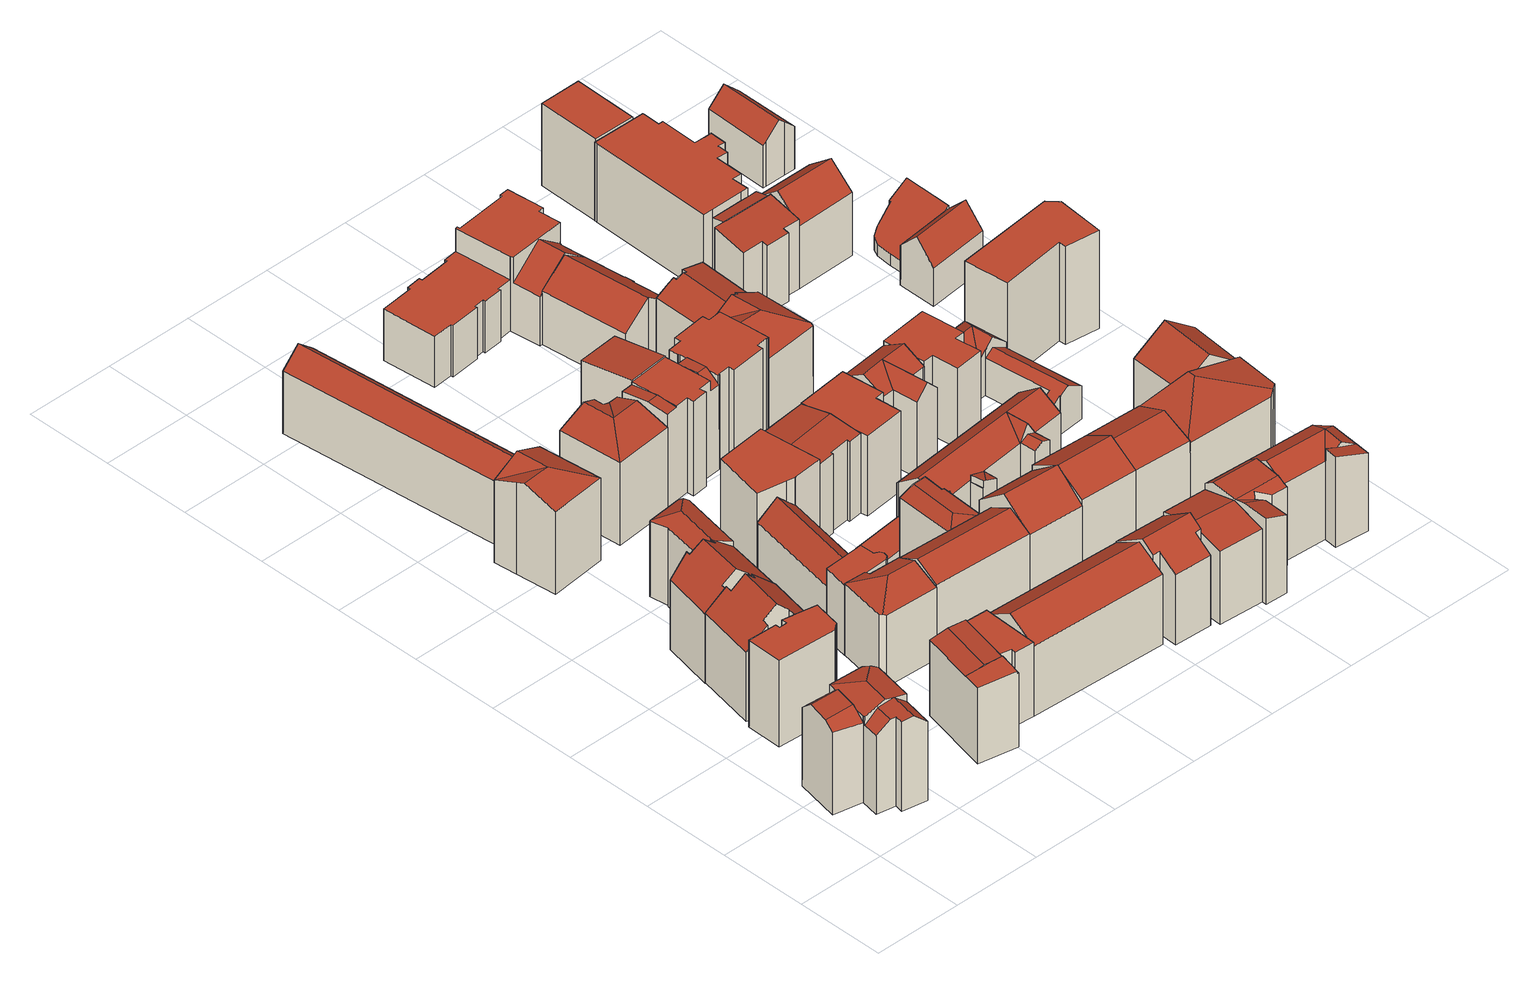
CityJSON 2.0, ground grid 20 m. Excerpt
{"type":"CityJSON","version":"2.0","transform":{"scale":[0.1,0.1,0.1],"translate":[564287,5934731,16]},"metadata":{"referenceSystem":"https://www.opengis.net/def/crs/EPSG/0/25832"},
"CityObjects":{
"building1":{"type":"Building","attributes":{"Gemeindeschluessel":"02000000","Geometrietyp2DReferenz":"3000","function":"31001_1120","roofType":"3200","measuredHeight":21.44,"storeysAboveGround":6},"geometry":[{"type":"MultiSurface","lod":"2","boundaries":[[[0,1,2,3,4]],[[2,5,6,3]],[[5,7,8,9,6]],[[10,11,12,7,1,13,14]],[[11,15,16,12]],[[17,18,19,20,21,22,23]],[[24,25,26,27,15,11,10,23]],[[28,29,24,22,21]],[[0,13,1]],[[7,12,8]],[[30,20,19,31]],[[32,27,26,33]],[[29,25,24]],[[34,30,31,35,36,37,38,39,32,33]],[[38,37,4,3,6,9]],[[1,7,5,2]],[[39,38,9,8,12,16]],[[40,14,13,36,35,41]],[[41,35,31,19,18]],[[17,23,10,14,40]],[[34,33,26,25,29,28]],[[30,34,28,21,20]],[[24,23,22]],[[32,39,16,15,27]],[[37,36,13,0,4]],[[41,18,17,40]]],"semantics":{"surfaces":[{"type":"RoofSurface"},{"type":"WallSurface"},{"type":"GroundSurface"}],"values":[0,0,0,0,0,0,0,0,1,1,1,1,1,2,1,1,1,1,1,1,1,1,1,1,1,0]}}]},
"building2":{"type":"Building","attributes":{"Gemeindeschluessel":"02000000","Geometrietyp2DReferenz":"3000","function":"31001_1010","roofType":"1000","measuredHeight":20.07,"storeysAboveGround":6},"geometry":[{"type":"MultiSurface","lod":"2","boundaries":[[[42,43,44,45]],[[45,44,46,47]],[[47,46,48,49]],[[49,48,50,51]],[[51,50,52,53]],[[54,55,56,57]],[[57,56,58,59]],[[58,56,55,60,52,50,48,46,44,43,61]],[[54,57,59,62,42,45,47,49,51,53,63]],[[62,59,58,61]],[[54,63,60,55]],[[63,53,52,60]],[[42,62,61,43]]],"semantics":{"surfaces":[{"type":"WallSurface"},{"type":"RoofSurface"},{"type":"GroundSurface"}],"values":[0,0,0,0,0,0,0,1,2,0,0,0,0]}}]},
"building3":{"type":"Building","attributes":{"Gemeindeschluessel":"02000000","Geometrietyp2DReferenz":"3000","function":"31001_1120","roofType":"3100","measuredHeight":22.89,"storeysAboveGround":6},"geometry":[{"type":"MultiSurface","lod":"2","boundaries":[[[64,65,66,67,68,69,70,71]],[[72,71,70,73]],[[73,70,69,74]],[[74,69,68,75]],[[76,65,64,77]],[[77,64,71,72]],[[78,79,80,81]],[[81,80,82,83]],[[84,85,86,87]],[[88,84,87,76,77,72,73,74,75,78,81,83]],[[85,84,88,89]],[[89,88,83,82]],[[76,87,86,66,65]],[[78,75,68,67,79]],[[89,82,80,79,67,66,86,85]]],"semantics":{"surfaces":[{"type":"RoofSurface"},{"type":"WallSurface"},{"type":"GroundSurface"}],"values":[0,1,1,1,1,1,1,1,1,2,1,1,1,1,0]}}]},
"building4":{"type":"Building","attributes":{"Gemeindeschluessel":"02000000","Geometrietyp2DReferenz":"3000","function":"31001_1120","roofType":"3100","measuredHeight":22.06,"storeysAboveGround":6},"geometry":[{"type":"MultiSurface","lod":"2","boundaries":[[[90,91,92,93]],[[93,92,94,95]],[[95,94,96,97]],[[98,99,100,101]],[[102,103,104,105]],[[106,107,108,109]],[[109,108,110,111]],[[106,109,111,98,101,112,90,93,95,97,102,105,113]],[[107,106,113,114]],[[114,113,105,104]],[[115,112,101,100]],[[98,111,110,116,99]],[[102,97,96,117,103]],[[91,90,112,115]],[[114,104,103,117,116,110,108,107]],[[91,115,100,99,116,117,96,94,92]]],"semantics":{"surfaces":[{"type":"WallSurface"},{"type":"GroundSurface"},{"type":"RoofSurface"}],"values":[0,0,0,0,0,0,0,1,0,0,0,0,0,0,2,2]}}]},
"building5":{"type":"Building","attributes":{"Gemeindeschluessel":"02000000","Geometrietyp2DReferenz":"3000","function":"31001_1010","roofType":"3100","measuredHeight":17.88,"storeysAboveGround":6},"geometry":[{"type":"MultiSurface","lod":"2","boundaries":[[[118,119,120,121,122,123]],[[118,124,125,126,127]],[[123,128,129,125,124]],[[127,119,118]],[[123,122,128]],[[130,131,132,133]],[[133,132,134,135]],[[136,137,138,139]],[[140,141,142,143]],[[140,143,136,139,144,145,146,130,133,135]],[[138,137,142,141,134,132,131,147,148,149]],[[130,146,126,125,129,147,131]],[[138,149,144,139]],[[142,137,136,143]],[[134,141,140,135]],[[118,123,124]],[[145,144,149,148,121,120]],[[148,147,129,128,122,121]],[[146,145,120,119,127,126]]],"semantics":{"surfaces":[{"type":"RoofSurface"},{"type":"WallSurface"},{"type":"GroundSurface"}],"values":[0,0,0,1,1,1,1,1,1,2,0,1,1,1,1,1,1,1,1]}}]},
"building6":{"type":"Building","attributes":{"Gemeindeschluessel":"02000000","Geometrietyp2DReferenz":"3000","function":"31001_1120","roofType":"3100","measuredHeight":22.05,"storeysAboveGround":6},"geometry":[{"type":"MultiSurface","lod":"2","boundaries":[[[150,151,152]],[[153,154,151,150]],[[155,156,151,154]],[[151,156,157,152]],[[158,153,150,159]],[[160,156,155,161]],[[158,159,162,160,161]],[[162,159,150,152,157]],[[160,162,157,156]],[[158,161,155,154,153]]],"semantics":{"surfaces":[{"type":"RoofSurface"},{"type":"WallSurface"},{"type":"GroundSurface"}],"values":[0,0,0,0,1,1,2,1,1,1]}}]},
"building7":{"type":"Building","attributes":{"Gemeindeschluessel":"02000000","Geometrietyp2DReferenz":"3000","function":"31001_1120","roofType":"3200","measuredHeight":19.82,"storeysAboveGround":5},"geometry":[{"type":"MultiSurface","lod":"2","boundaries":[[[163,164,165,166]],[[167,168,164,163,169]],[[170,171,172,173]],[[173,172,174,175]],[[176,177,171,170]],[[178,164,168,179]],[[179,168,167,180]],[[176,170,173,175,181,182,178,179,180]],[[166,165,182,181,183]],[[178,182,165,164]],[[176,180,167,169,177]],[[183,181,175,174]],[[183,174,172,171,177,169,163,166]]],"semantics":{"surfaces":[{"type":"RoofSurface"},{"type":"WallSurface"},{"type":"GroundSurface"}],"values":[0,0,1,1,1,1,1,2,1,1,1,1,0]}}]},
"building8":{"type":"Building","attributes":{"Gemeindeschluessel":"02000000","Geometrietyp2DReferenz":"3000","function":"31001_1010","roofType":"3200","measuredHeight":19.34,"storeysAboveGround":4},"geometry":[{"type":"MultiSurface","lod":"2","boundaries":[[[184,185,186,187]],[[185,188,189,190,191,186]],[[192,186,191,193]],[[193,191,190,194]],[[194,190,189,195]],[[196,197,198,192,193,194,195]],[[199,196,195,189,188]],[[200,197,196,199]],[[198,197,200,184,187]],[[192,198,187,186]],[[200,199,188,185,184]]],"semantics":{"surfaces":[{"type":"RoofSurface"},{"type":"WallSurface"},{"type":"GroundSurface"}],"values":[0,0,1,1,1,2,1,1,1,1,0]}}]},
"building9":{"type":"Building","attributes":{"Gemeindeschluessel":"02000000","Geometrietyp2DReferenz":"3000","function":"31001_1010","roofType":"1000","measuredHeight":16.34,"storeysAboveGround":6},"geometry":[{"type":"MultiSurface","lod":"2","boundaries":[[[201,202,203,204]],[[205,206,207,208]],[[209,210,211,212]],[[212,211,213,214]],[[214,213,215,216]],[[216,215,202,201]],[[217,218,219,220]],[[219,218,207,206,221,203,202,215,213,211,210]],[[209,212,214,216,201,204,222,205,208,217,220]],[[209,220,219,210]],[[217,208,207,218]],[[205,222,221,206]],[[222,204,203,221]]],"semantics":{"surfaces":[{"type":"WallSurface"},{"type":"RoofSurface"},{"type":"GroundSurface"}],"values":[0,0,0,0,0,0,0,1,2,0,0,0,0]}}]},
"building10":{"type":"Building","attributes":{"Gemeindeschluessel":"02000000","Geometrietyp2DReferenz":"3000","function":"31001_1010","roofType":"3100","measuredHeight":18.17,"storeysAboveGround":5},"geometry":[{"type":"MultiSurface","lod":"2","boundaries":[[[223,224,225,226]],[[227,228,225,224,229]],[[230,231,223,226,232]],[[232,226,225,228]],[[229,224,223,231]],[[232,228,227,230]],[[229,231,230,227]]],"semantics":{"surfaces":[{"type":"GroundSurface"},{"type":"WallSurface"},{"type":"RoofSurface"}],"values":[0,1,1,1,1,2,2]}}]},
"building11":{"type":"Building","attributes":{"Gemeindeschluessel":"02000000","Geometrietyp2DReferenz":"3000","function":"31001_1120","roofType":"3100","measuredHeight":16.63,"storeysAboveGround":4},"geometry":[{"type":"MultiSurface","lod":"2","boundaries":[[[233,234,235,236,237,238]],[[239,238,237,240]],[[240,237,236,241]],[[241,236,235,242]],[[243,244,239,240,241,242]],[[233,238,239,244,245]],[[243,242,235,234,246]],[[245,244,243,246]],[[245,246,234,233]]],"semantics":{"surfaces":[{"type":"RoofSurface"},{"type":"WallSurface"},{"type":"GroundSurface"}],"values":[0,1,1,1,2,1,1,1,0]}}]},
"building12":{"type":"Building","attributes":{"Gemeindeschluessel":"02000000","Geometrietyp2DReferenz":"3000","function":"31001_1010","roofType":"3100","measuredHeight":20.12,"storeysAboveGround":5},"geometry":[{"type":"MultiSurface","lod":"2","boundaries":[[[247,248,249,250]],[[251,250,249,140]],[[251,140,135,252]],[[253,135,140,249,248]],[[251,252,254,247,250]],[[254,252,135,253]],[[254,253,248,247]]],"semantics":{"surfaces":[{"type":"RoofSurface"},{"type":"WallSurface"},{"type":"GroundSurface"}],"values":[0,1,2,1,1,1,0]}}]},
"building13":{"type":"Building","attributes":{"Gemeindeschluessel":"02000000","Geometrietyp2DReferenz":"3000","function":"31001_1120","roofType":"3100","measuredHeight":21.64,"storeysAboveGround":6},"geometry":[{"type":"MultiSurface","lod":"2","boundaries":[[[255,256,257,258,259]],[[260,261,262,256,255]],[[263,258,257,264]],[[265,262,261,266]],[[267,268,263,264,265,266,269]],[[259,258,263,268,270]],[[271,269,266,261,260]],[[265,264,257,256,262]],[[272,267,269,271]],[[270,268,267,272]],[[272,271,260,255]],[[270,272,255,259]]],"semantics":{"surfaces":[{"type":"RoofSurface"},{"type":"WallSurface"},{"type":"GroundSurface"}],"values":[0,0,1,1,2,1,1,1,1,1,0,0]}}]},
"building14":{"type":"Building","attributes":{"Gemeindeschluessel":"02000000","Geometrietyp2DReferenz":"3000","function":"31001_1010","roofType":"3100","measuredHeight":20.42,"storeysAboveGround":4},"geometry":[{"type":"MultiSurface","lod":"2","boundaries":[[[273,274,275,276]],[[277,275,274,278]],[[279,273,276,280]],[[281,277,278,282]],[[282,278,274,273,279]],[[280,276,275,277,281]],[[280,281,282,279]]],"semantics":{"surfaces":[{"type":"RoofSurface"},{"type":"WallSurface"},{"type":"GroundSurface"}],"values":[0,0,1,1,1,1,2]}}]},
"building15":{"type":"Building","attributes":{"Gemeindeschluessel":"02000000","Geometrietyp2DReferenz":"3000","function":"31001_1120","roofType":"1000","measuredHeight":19.55,"storeysAboveGround":6},"geometry":[{"type":"MultiSurface","lod":"2","boundaries":[[[283,284,285,286,287,288,289]],[[290,291,292,293,294,295,296]],[[294,285,284,295]],[[295,284,283,296]],[[290,289,288,291]],[[291,288,287,292]],[[292,287,286,293]],[[293,286,285,294]],[[290,296,283,289]]],"semantics":{"surfaces":[{"type":"RoofSurface"},{"type":"GroundSurface"},{"type":"WallSurface"}],"values":[0,1,2,2,2,2,2,2,2]}}]},
"building16":{"type":"Building","attributes":{"Gemeindeschluessel":"02000000","Geometrietyp2DReferenz":"3000","function":"31001_1010","roofType":"3200","measuredHeight":15.65,"storeysAboveGround":4},"geometry":[{"type":"MultiSurface","lod":"2","boundaries":[[[297,298,299,300]],[[301,297,300,302]],[[303,304,305,306]],[[306,305,297,301]],[[307,308,309,310,311]],[[310,309,303,306,301,302]],[[307,311,299,298]],[[299,311,310,302,300]],[[304,303,309,308]],[[304,308,307,298,297,305]]],"semantics":{"surfaces":[{"type":"RoofSurface"},{"type":"WallSurface"},{"type":"GroundSurface"}],"values":[0,1,1,1,1,2,0,1,1,0]}}]},
"building17":{"type":"Building","attributes":{"Gemeindeschluessel":"02000000","Geometrietyp2DReferenz":"3000","function":"31001_2460","roofType":"1000","measuredHeight":2.83,"storeysAboveGround":1},"geometry":[{"type":"MultiSurface","lod":"2","boundaries":[[[312,313,314,309]],[[315,316,317,318]],[[309,314,316,315]],[[313,312,318,317]],[[318,312,309,315]],[[313,317,316,314]]],"semantics":{"surfaces":[{"type":"WallSurface"},{"type":"GroundSurface"},{"type":"RoofSurface"}],"values":[0,0,0,0,1,2]}}]},
"building18":{"type":"Building","attributes":{"Gemeindeschluessel":"02000000","Geometrietyp2DReferenz":"3000","function":"31001_1120","roofType":"1000","measuredHeight":22.21,"storeysAboveGround":6},"geometry":[{"type":"MultiSurface","lod":"2","boundaries":[[[319,320,321,322,323]],[[324,325,326,327]],[[321,328,329,330,331,332,333,334,335,336,337,338,339,340]],[[341,342,343,344,345,346]],[[335,347,348,342,341]],[[334,349,350,351,348,347]],[[352,327,326,353]],[[337,325,324,338]],[[354,338,324,327,352]],[[334,333,349]],[[355,332,331,356]],[[356,331,330,357]],[[357,330,329,358]],[[320,328,321]],[[340,339,359]],[[360,345,344,361]],[[361,344,343,362]],[[363,351,350,364]],[[355,356,357,358,365,366,354,352,353,367,360,361,362,363,364]],[[368,366,365,319,323]],[[363,362,343,342,348,351]],[[335,334,347]],[[355,364,350,349,333,332]],[[336,335,341,346]],[[360,367,336,346,345]],[[367,353,326,325,337,336]],[[365,358,329,328,320,319]],[[321,340,322]],[[354,366,368,359,339,338]],[[368,323,322,340,359]]],"semantics":{"surfaces":[{"type":"RoofSurface"},{"type":"WallSurface"},{"type":"GroundSurface"}],"values":[0,0,0,0,0,0,1,1,1,1,1,1,1,1,1,1,1,1,2,1,1,1,1,1,1,1,1,1,1,0]}}]},
"building19":{"type":"Building","attributes":{"Gemeindeschluessel":"02000000","Geometrietyp2DReferenz":"3000","function":"31001_1120","roofType":"3100","measuredHeight":19.42,"storeysAboveGround":5},"geometry":[{"type":"MultiSurface","lod":"2","boundaries":[[[369,370,371,372]],[[372,371,373,374]],[[374,373,375,376]],[[376,375,377,378]],[[369,372,374,376,378,379,380,381]],[[382,381,380,383,384]],[[385,386,379,378,377]],[[370,369,381,382]],[[383,380,379,386]],[[370,382,384,385,377,375,373,371]],[[383,386,385,384]]],"semantics":{"surfaces":[{"type":"WallSurface"},{"type":"GroundSurface"},{"type":"RoofSurface"}],"values":[0,0,0,0,1,0,0,0,0,2,2]}}]},
"building20":{"type":"Building","attributes":{"Gemeindeschluessel":"02000000","Geometrietyp2DReferenz":"3000","function":"31001_1010","roofType":"3100","measuredHeight":22.68,"storeysAboveGround":4},"geometry":[{"type":"MultiSurface","lod":"2","boundaries":[[[387,388,389,390]],[[389,388,391,392]],[[393,387,390,279]],[[394,392,391,395]],[[279,390,389,392,394]],[[395,391,388,387,393]],[[395,393,279,394]]],"semantics":{"surfaces":[{"type":"RoofSurface"},{"type":"WallSurface"},{"type":"GroundSurface"}],"values":[0,0,1,1,1,1,2]}}]},
"building21":{"type":"Building","attributes":{"Gemeindeschluessel":"02000000","Geometrietyp2DReferenz":"3000","function":"31001_1010","roofType":"3100","measuredHeight":21.06,"storeysAboveGround":4},"geometry":[{"type":"MultiSurface","lod":"2","boundaries":[[[396,397,398,399,400,401,402,403]],[[401,404,405,402]],[[406,400,399,407]],[[407,399,398,408]],[[408,398,397,409]],[[409,397,396,410]],[[410,396,403,411]],[[412,405,404,413]],[[413,404,401,400,406]],[[411,403,402,405,412]],[[411,412,413,406,407,408,409,410]]],"semantics":{"surfaces":[{"type":"RoofSurface"},{"type":"WallSurface"},{"type":"GroundSurface"}],"values":[0,0,1,1,1,1,1,1,1,1,2]}}]},
"building22":{"type":"Building","attributes":{"Gemeindeschluessel":"02000000","Geometrietyp2DReferenz":"3000","function":"31001_1120","roofType":"1000","measuredHeight":18.59,"storeysAboveGround":5},"geometry":[{"type":"MultiSurface","lod":"2","boundaries":[[[414,415,416,417]],[[417,416,418,419]],[[419,418,420,421]],[[421,420,422,423]],[[423,422,424,381]],[[381,424,425,380]],[[415,414,380,425]],[[380,414,417,419,421,423,381]],[[415,425,424,422,420,418,416]]],"semantics":{"surfaces":[{"type":"WallSurface"},{"type":"GroundSurface"},{"type":"RoofSurface"}],"values":[0,0,0,0,0,0,0,1,2]}}]},
"building23":{"type":"Building","attributes":{"Gemeindeschluessel":"02000000","Geometrietyp2DReferenz":"3000","function":"31001_1120","roofType":"1000","measuredHeight":21.54,"storeysAboveGround":7},"geometry":[{"type":"MultiSurface","lod":"2","boundaries":[[[426,427,428,429,430,431,432,433,434,435,436,437,438,439,440,441,442,443,444,445,446,447,448]],[[449,450,451,452,453,454,455,456,457,458,459,460,461,462,463,464,465,466,467,468,469,470,471]],[[449,448,447,450]],[[450,447,446,451]],[[451,446,445,452]],[[452,445,444,453]],[[453,444,443,454]],[[454,443,442,455]],[[455,442,441,456]],[[456,441,440,457]],[[457,440,439,458]],[[458,439,438,459]],[[459,438,437,460]],[[460,437,436,461]],[[461,436,435,462]],[[462,435,434,463]],[[463,434,433,464]],[[464,433,432,465]],[[465,432,431,466]],[[466,431,430,467]],[[467,430,429,468]],[[468,429,428,469]],[[469,428,427,470]],[[470,427,426,471]],[[471,426,448,449]]],"semantics":{"surfaces":[{"type":"RoofSurface"},{"type":"GroundSurface"},{"type":"WallSurface"}],"values":[0,1,2,2,2,2,2,2,2,2,2,2,2,2,2,2,2,2,2,2,2,2,2,2,2]}}]},
"building24":{"type":"Building","attributes":{"Gemeindeschluessel":"02000000","Geometrietyp2DReferenz":"3000","function":"31001_1010","roofType":"3100","measuredHeight":19.08,"storeysAboveGround":5},"geometry":[{"type":"MultiSurface","lod":"2","boundaries":[[[472,473,474,475]],[[476,473,472,477]],[[476,477,478,479]],[[478,477,472,475,480]],[[474,473,476,479,481]],[[481,479,478,480]],[[481,480,475,474]]],"semantics":{"surfaces":[{"type":"RoofSurface"},{"type":"WallSurface"},{"type":"GroundSurface"}],"values":[0,1,2,1,1,1,0]}}]},
"building25":{"type":"Building","attributes":{"Gemeindeschluessel":"02000000","Geometrietyp2DReferenz":"3000","function":"31001_1010","roofType":"3100","measuredHeight":21.92,"storeysAboveGround":5},"geometry":[{"type":"MultiSurface","lod":"2","boundaries":[[[482,483,484,485]],[[483,486,487,484]],[[488,482,485,489]],[[490,487,486,491]],[[491,486,483,482,488]],[[489,485,484,487,490]],[[489,490,491,488]]],"semantics":{"surfaces":[{"type":"RoofSurface"},{"type":"WallSurface"},{"type":"GroundSurface"}],"values":[0,0,1,1,1,1,2]}}]},
"building26":{"type":"Building","attributes":{"Gemeindeschluessel":"02000000","Geometrietyp2DReferenz":"3000","function":"31001_1010","roofType":"1000","measuredHeight":17.29,"storeysAboveGround":5},"geometry":[{"type":"MultiSurface","lod":"2","boundaries":[[[492,493,494,495,496,497,498,499,500,501,502,503,504,505,506,507,508,509]],[[510,511,512,513,514,515,516,517,518,519,520]],[[521,522,523,524]],[[521,525,526,527,528,522]],[[529,509,508,530]],[[530,508,507,531]],[[531,507,506,532]],[[532,506,505,533]],[[533,505,504,534]],[[534,504,503,535]],[[536,500,499,537]],[[537,499,498,538]],[[538,498,497,539]],[[539,497,496,540]],[[540,496,495,541]],[[541,495,494,542]],[[542,494,493,543]],[[543,493,492,544]],[[544,492,509,529]],[[545,517,516,546]],[[546,516,515,547]],[[547,515,514,548]],[[548,514,513,549]],[[549,513,512,550]],[[550,512,511,551]],[[501,519,518,502]],[[552,527,526,553]],[[553,526,525,554]],[[552,553,554,555,556,536,537,538,539,540,541,542,543,544,529,530,531,532,533,534,535,545,546,547,548,549,550,551]],[[555,554,525,521,524]],[[556,555,524,523,520,519]],[[510,520,523,522,528]],[[552,551,511,510,528,527]],[[536,556,519,501,500]],[[545,535,503,502,518,517]]],"semantics":{"surfaces":[{"type":"RoofSurface"},{"type":"WallSurface"},{"type":"GroundSurface"}],"values":[0,0,0,0,1,1,1,1,1,1,1,1,1,1,1,1,1,1,1,1,1,1,1,1,1,1,1,1,2,1,1,1,1,1,1]}}]},
"building27":{"type":"Building","attributes":{"Gemeindeschluessel":"02000000","Geometrietyp2DReferenz":"3000","function":"31001_1010","roofType":"3100","measuredHeight":14.24,"storeysAboveGround":4},"geometry":[{"type":"MultiSurface","lod":"2","boundaries":[[[557,558,559,560]],[[561,562,559,558]],[[562,563,559]],[[564,565,566,567,568]],[[569,570,571,565]],[[566,572,573,574,575,567]],[[570,576,572,571]],[[577,578,579]],[[312,580,581,582]],[[583,584,585,586]],[[586,585,587,588]],[[588,587,589,590]],[[563,591,559]],[[592,560,559]],[[578,557,560,592,579]],[[589,587,585,584,592,559,591,568,567,593]],[[594,568,591,595]],[[596,597,582,581]],[[598,596,581,580,593,567]],[[599,600,601,594,595,602,603,583,586,588,590,312,582,597,604]],[[312,590,589,593,580]],[[602,595,591,563,562,561]],[[603,602,561,558,557,578,577]],[[575,574,599,604,605]],[[604,597,596,598,605]],[[600,599,574,573,572,576]],[[601,600,576,570,569]],[[594,601,569,565,564,568]],[[571,572,566,565]],[[583,603,577,579,592,584]],[[575,605,598,567]]],"semantics":{"surfaces":[{"type":"RoofSurface"},{"type":"WallSurface"},{"type":"GroundSurface"}],"values":[0,0,0,0,0,0,0,0,1,1,1,1,1,1,1,0,1,1,0,2,1,1,1,1,1,1,1,1,1,1,0]}}]},
"building28":{"type":"Building","attributes":{"Gemeindeschluessel":"02000000","Geometrietyp2DReferenz":"3000","function":"31001_1120","roofType":"3100","measuredHeight":20.38,"storeysAboveGround":5},"geometry":[{"type":"MultiSurface","lod":"2","boundaries":[[[606,607,608,609]],[[610,611,612,613]],[[607,606,614,615]],[[616,617,618,619,620,614,606,609,610,613]],[[621,622,608,607,615,623]],[[624,620,619,625]],[[626,627,616,613,612]],[[610,609,608,622,611]],[[628,617,616,627]],[[618,617,628,629,630]],[[625,619,618,630]],[[614,620,624,623,615]],[[629,628,627,626,621]],[[626,612,611,622,621]],[[629,621,625,630]],[[624,625,621,623]]],"semantics":{"surfaces":[{"type":"WallSurface"},{"type":"GroundSurface"},{"type":"RoofSurface"}],"values":[0,0,0,1,2,0,0,0,0,0,0,0,2,2,2,2]}}]},
"building29":{"type":"Building","attributes":{"Gemeindeschluessel":"02000000","Geometrietyp2DReferenz":"3000","function":"31001_1010","roofType":"3100","measuredHeight":19.95,"storeysAboveGround":6},"geometry":[{"type":"MultiSurface","lod":"2","boundaries":[[[631,632,633,634,635]],[[634,636,637,635]],[[638,633,632,639]],[[639,632,631,640]],[[641,642,643,644]],[[645,646,647,648]],[[648,647,649,650]],[[645,648,650,641,644,638,639,640,479,651]],[[479,640,631,635,637,652,653]],[[638,644,643,636,634,633]],[[645,651,654,655,656,646]],[[654,651,479,653]],[[642,641,650,649]],[[655,654,653,652]],[[656,655,652,637]],[[656,637,636,643,642,649,647,646]]],"semantics":{"surfaces":[{"type":"RoofSurface"},{"type":"WallSurface"},{"type":"GroundSurface"}],"values":[0,0,1,1,1,1,1,2,1,1,1,1,1,0,0,0]}}]},
"building30":{"type":"Building","attributes":{"Gemeindeschluessel":"02000000","Geometrietyp2DReferenz":"3000","function":"31001_1010","roofType":"3100","measuredHeight":16.87,"storeysAboveGround":4},"geometry":[{"type":"MultiSurface","lod":"2","boundaries":[[[657,658,659,660]],[[658,661,662,663,664,665,666,667,525,659]],[[668,657,660,669]],[[554,525,667,670]],[[670,667,666,671]],[[671,666,665,672]],[[672,665,664,673]],[[673,664,663,674]],[[674,663,662,675]],[[675,662,661,676]],[[676,661,658,657,668]],[[669,660,659,525,554]],[[669,554,670,671,672,673,674,675,676,668]]],"semantics":{"surfaces":[{"type":"RoofSurface"},{"type":"WallSurface"},{"type":"GroundSurface"}],"values":[0,0,1,1,1,1,1,1,1,1,1,1,2]}}]},
"building31":{"type":"Building","attributes":{"Gemeindeschluessel":"02000000","Geometrietyp2DReferenz":"3000","function":"31001_1120","roofType":"3100","measuredHeight":20.6,"storeysAboveGround":4},"geometry":[{"type":"MultiSurface","lod":"2","boundaries":[[[677,678,679,680,681,682]],[[679,683,680]],[[684,682,681,685]],[[686,677,682,684]],[[687,688,689,690]],[[690,689,691,692]],[[692,691,693,694]],[[695,696,697,698]],[[699,700,701,702]],[[703,704,687,690,692,694,686,684,685,695,698,699,702]],[[695,685,681,680,683,696]],[[705,706,703,702,701]],[[700,699,698,697]],[[688,687,704,707]],[[707,704,703,706]],[[686,694,693,678,677]],[[700,697,696,683,679,705,701]],[[707,706,705,679,678,693,691,689,688]]],"semantics":{"surfaces":[{"type":"RoofSurface"},{"type":"WallSurface"},{"type":"GroundSurface"}],"values":[0,0,1,1,1,1,1,1,1,2,1,1,1,1,1,1,0,0]}}]},
"building32":{"type":"Building","attributes":{"Gemeindeschluessel":"02000000","Geometrietyp2DReferenz":"3000","function":"31001_1010","roofType":"3100","measuredHeight":20.87,"storeysAboveGround":4},"geometry":[{"type":"MultiSurface","lod":"2","boundaries":[[[708,709,486,710]],[[711,486,709,712]],[[713,714,711,712]],[[715,713,712,709,708]],[[482,714,713,715]],[[711,714,482,710,486]],[[482,715,708,710]]],"semantics":{"surfaces":[{"type":"RoofSurface"},{"type":"WallSurface"},{"type":"GroundSurface"}],"values":[0,1,2,1,1,1,0]}}]},
"building33":{"type":"Building","attributes":{"Gemeindeschluessel":"02000000","Geometrietyp2DReferenz":"3000","function":"31001_1010","roofType":"3100","measuredHeight":17.46,"storeysAboveGround":4},"geometry":[{"type":"MultiSurface","lod":"2","boundaries":[[[716,717,718,719]],[[719,718,720,721]],[[722,723,724,725]],[[725,724,726,727]],[[728,729,730,731]],[[731,730,732,733]],[[734,735,736,737]],[[737,736,738,739]],[[740,734,737,739,722,725,727,741,716,719,721,728,731,733]],[[735,734,740,742]],[[742,740,733,732]],[[722,739,738,743,723]],[[728,721,720,744,729]],[[717,716,741,745]],[[745,741,727,726]],[[742,732,730,729,744,743,738,736,735]],[[745,726,724,723,743,744,720,718,717]]],"semantics":{"surfaces":[{"type":"WallSurface"},{"type":"GroundSurface"},{"type":"RoofSurface"}],"values":[0,0,0,0,0,0,0,0,1,0,0,0,0,0,0,2,2]}}]},
"building34":{"type":"Building","attributes":{"Gemeindeschluessel":"02000000","Geometrietyp2DReferenz":"3000","function":"31001_1120","roofType":"1000","measuredHeight":18.56,"storeysAboveGround":5},"geometry":[{"type":"MultiSurface","lod":"2","boundaries":[[[746,747,748,749,750,751,752,753]],[[609,754,755,756,757,758,759,610]],[[609,753,752,754]],[[754,752,751,755]],[[755,751,750,756]],[[756,750,749,757]],[[757,749,748,758]],[[758,748,747,759]],[[759,747,746,610]],[[610,746,753,609]]],"semantics":{"surfaces":[{"type":"RoofSurface"},{"type":"GroundSurface"},{"type":"WallSurface"}],"values":[0,1,2,2,2,2,2,2,2,2]}}]},
"building35":{"type":"Building","attributes":{"Gemeindeschluessel":"02000000","Geometrietyp2DReferenz":"3000","function":"31001_1120","roofType":"3100","measuredHeight":20.98,"storeysAboveGround":5},"geometry":[{"type":"MultiSurface","lod":"2","boundaries":[[[760,761,762,763,764]],[[760,765,766,767]],[[764,768,766,765]],[[768,769,770,766]],[[767,761,760]],[[771,763,762,772]],[[773,770,769,774]],[[774,769,768,775]],[[771,772,776,777,778,773,774,775]],[[776,772,762,761,767]],[[760,764,765]],[[771,775,768,764,763]],[[770,773,778,654]],[[779,777,776,767]],[[778,777,779,780,654]],[[766,770,654,780]],[[766,780,779,767]]],"semantics":{"surfaces":[{"type":"RoofSurface"},{"type":"WallSurface"},{"type":"GroundSurface"}],"values":[0,0,0,0,1,1,1,1,2,1,1,1,1,1,1,0,0]}}]},
"building36":{"type":"Building","attributes":{"Gemeindeschluessel":"02000000","Geometrietyp2DReferenz":"3000","function":"31001_1120","roofType":"3200","measuredHeight":19.88,"storeysAboveGround":5},"geometry":[{"type":"MultiSurface","lod":"2","boundaries":[[[781,782,783,784,785]],[[786,787,788,789]],[[712,782,781,790]],[[791,792,790,781,785]],[[793,786,789,713,712,790,792]],[[783,782,712,713,794]],[[795,793,792,791]],[[794,713,789,788]],[[786,793,795,796,787]],[[795,791,785,784,796]],[[794,788,787,796,784,783]]],"semantics":{"surfaces":[{"type":"RoofSurface"},{"type":"WallSurface"},{"type":"GroundSurface"}],"values":[0,1,1,1,2,1,1,1,1,0,0]}}]},
"building37":{"type":"Building","attributes":{"Gemeindeschluessel":"02000000","Geometrietyp2DReferenz":"3000","function":"31001_1120","roofType":"3100","measuredHeight":12.44,"storeysAboveGround":2},"geometry":[{"type":"MultiSurface","lod":"2","boundaries":[[[797,798,799,800,801]],[[802,803,804,805,806,807,808,809]],[[799,810,811,800]],[[807,812,813,814,815,816,808]],[[817,803,802,818]],[[819,806,805,820]],[[820,805,804,821]],[[821,804,803,817]],[[822,815,814,823]],[[823,814,813,824]],[[824,813,812,825]],[[819,820,821,817,818,826,755,754,827,822,823,824,825]],[[828,755,826,797,801]],[[826,818,802,809,798,797]],[[822,827,811,810,816,815]],[[819,825,812,807,806]],[[809,808,816,810,799,798]],[[754,755,828,829,830]],[[811,827,754,830]],[[829,828,801,800]],[[829,800,811,830]]],"semantics":{"surfaces":[{"type":"RoofSurface"},{"type":"WallSurface"},{"type":"GroundSurface"}],"values":[0,0,0,0,1,1,1,1,1,1,1,2,1,1,1,1,1,1,1,0,0]}}]},
"building38":{"type":"Building","attributes":{"Gemeindeschluessel":"02000000","Geometrietyp2DReferenz":"3000","function":"31001_1120","roofType":"2100","measuredHeight":17.45,"storeysAboveGround":5},"geometry":[{"type":"MultiSurface","lod":"2","boundaries":[[[831,832,833,834,835,836]],[[836,837,838,831]],[[839,840,841,842]],[[842,841,843,844]],[[844,843,845,846]],[[846,845,847,848]],[[849,836,835,850]],[[850,835,834,851]],[[851,834,833,852]],[[852,833,832,853]],[[847,845,843,841,840,838,837,854,855]],[[839,842,844,846,848,856,857,849,850,851,852,853]],[[857,856,855,854]],[[839,853,832,831,838,840]],[[849,857,854,837,836]],[[856,848,847,855]]],"semantics":{"surfaces":[{"type":"RoofSurface"},{"type":"WallSurface"},{"type":"GroundSurface"}],"values":[0,1,1,1,1,1,1,1,1,1,0,2,1,1,1,1]}}]},
"building39":{"type":"Building","attributes":{"Gemeindeschluessel":"02000000","Geometrietyp2DReferenz":"3000","function":"31001_1120","roofType":"3100","measuredHeight":21.63,"storeysAboveGround":5},"geometry":[{"type":"MultiSurface","lod":"2","boundaries":[[[858,859,860,861]],[[862,859,858,863]],[[864,865,862,863]],[[860,859,862,865,866]],[[864,863,858,861,867]],[[866,865,864,867]],[[866,867,861,860]]],"semantics":{"surfaces":[{"type":"RoofSurface"},{"type":"WallSurface"},{"type":"GroundSurface"}],"values":[0,1,2,1,1,1,0]}}]},
"building40":{"type":"Building","attributes":{"Gemeindeschluessel":"02000000","Geometrietyp2DReferenz":"3000","function":"31001_1010","roofType":"1000","measuredHeight":18.15,"storeysAboveGround":6},"geometry":[{"type":"MultiSurface","lod":"2","boundaries":[[[868,869,870,871]],[[871,870,872,873]],[[873,872,874,875]],[[875,874,876,877]],[[877,876,878,879]],[[879,878,880,881]],[[882,883,884,885]],[[885,884,886,887]],[[887,886,888,889]],[[889,888,890,891]],[[891,890,892,893]],[[893,892,894,895]],[[895,894,896,897]],[[898,899,900,901]],[[901,900,902,903]],[[903,902,904,905]],[[883,882,881,880]],[[906,868,871,873,875,877,879,881,882,885,887,889,891,893,895,897,907,898,901,903,905]],[[908,904,902,900,899,909,896,894,892,890,888,886,884,883,880,878,876,874,872,870,869]],[[904,908,906,905]],[[909,899,898,907]],[[896,909,907,897]],[[908,869,868,906]]],"semantics":{"surfaces":[{"type":"WallSurface"},{"type":"GroundSurface"},{"type":"RoofSurface"}],"values":[0,0,0,0,0,0,0,0,0,0,0,0,0,0,0,0,0,1,2,0,0,0,0]}}]},
"building41":{"type":"Building","attributes":{"Gemeindeschluessel":"02000000","Geometrietyp2DReferenz":"3000","function":"31001_1120","roofType":"1000","measuredHeight":22.76,"storeysAboveGround":5},"geometry":[{"type":"MultiSurface","lod":"2","boundaries":[[[910,911,912,913]],[[914,915,916,822]],[[917,918,919,920]],[[916,915,919,918,912,911,921]],[[917,920,914,822,827,910,913]],[[827,822,916,921]],[[914,920,919,915]],[[917,913,912,918]],[[910,827,921,911]]],"semantics":{"surfaces":[{"type":"WallSurface"},{"type":"RoofSurface"},{"type":"GroundSurface"}],"values":[0,0,0,1,2,0,0,0,0]}}]},
"building42":{"type":"Building","attributes":{"Gemeindeschluessel":"02000000","Geometrietyp2DReferenz":"3000","function":"31001_1010","roofType":"1000","measuredHeight":18.98,"storeysAboveGround":6},"geometry":[{"type":"MultiSurface","lod":"2","boundaries":[[[922,923,924,925]],[[922,926,927,923]],[[927,926,928,929]],[[924,929,928,925]],[[922,925,928,926]],[[923,927,929,924]]],"semantics":{"surfaces":[{"type":"WallSurface"},{"type":"GroundSurface"},{"type":"RoofSurface"}],"values":[0,0,0,0,1,2]}}]},
"building43":{"type":"Building","attributes":{"Gemeindeschluessel":"02000000","Geometrietyp2DReferenz":"3000","function":"31001_1010","roofType":"3100","measuredHeight":19.28,"storeysAboveGround":4},"geometry":[{"type":"MultiSurface","lod":"2","boundaries":[[[930,931,932,933]],[[853,932,931,934]],[[935,839,853,934]],[[933,932,853,839,936]],[[937,935,934,931,930]],[[936,839,935,937]],[[936,937,930,933]]],"semantics":{"surfaces":[{"type":"RoofSurface"},{"type":"WallSurface"},{"type":"GroundSurface"}],"values":[0,1,2,1,1,1,0]}}]},
"building44":{"type":"Building","attributes":{"Gemeindeschluessel":"02000000","Geometrietyp2DReferenz":"3000","function":"31001_1120","roofType":"3100","measuredHeight":13.51,"storeysAboveGround":3},"geometry":[{"type":"MultiSurface","lod":"2","boundaries":[[[938,939,940,941,942,943,944,945,946,947]],[[945,948,946]],[[949,944,943,950]],[[950,943,942,951]],[[951,942,941,952]],[[952,941,940,953]],[[953,940,939,954]],[[954,939,938,955]],[[956,947,946]],[[955,938,947,956,957,958,959]],[[960,961,962,949,950,951,952,953,954,955,959]],[[949,962,963,948,945,944]],[[963,962,961,964]],[[965,960,959,958]],[[961,960,965,966,964]],[[957,956,946,948,963,964,966]],[[957,966,965,958]]],"semantics":{"surfaces":[{"type":"RoofSurface"},{"type":"WallSurface"},{"type":"GroundSurface"}],"values":[0,1,1,1,1,1,1,1,1,1,2,1,1,1,1,0,0]}}]},
"building45":{"type":"Building","attributes":{"Gemeindeschluessel":"02000000","Geometrietyp2DReferenz":"3000","function":"31001_1010","roofType":"3100","measuredHeight":13.49,"storeysAboveGround":3},"geometry":[{"type":"MultiSurface","lod":"2","boundaries":[[[967,968,969,970,971]],[[972,969,968,973]],[[973,968,967,974]],[[975,976,977,972,973,974]],[[978,976,975,979]],[[975,974,967,971,979]],[[972,977,980,970,969]],[[980,977,976,978]],[[980,978,979,971,970]]],"semantics":{"surfaces":[{"type":"RoofSurface"},{"type":"WallSurface"},{"type":"GroundSurface"}],"values":[0,1,1,2,1,1,1,1,0]}}]}
},
"vertices":[
[69,114,212],[73,138,228],[74,146,233],[8,149,233],[4,127,218],[83,194,236],[18,197,236],[85,203,228],[89,222,209],[23,226,209],[119,108,242],[131,170,242],[89,222,228],[69,114,228],[68,110,228],[177,207,231],[168,218,228],[100,108,233],[92,67,233],[104,65,234],[101,47,234],[127,42,236],[139,106,236],[139,107,236],[140,106,236],[170,105,228],[187,195,228],[179,205,231],[157,37,210],[170,105,210],[101,47,27],[104,65,27],[179,205,27],[187,195,27],[157,37,27],[61,73,27],[69,114,27],[4,127,27],[23,226,27],[168,218,27],[68,110,209],[61,73,209],
[76,418,26],[76,418,227],[142,416,227],[142,416,26],[142,406,227],[142,406,26],[160,406,227],[160,406,26],[160,419,227],[160,419,26],[184,414,227],[184,414,26],[224,342,26],[224,342,227],[218,338,227],[218,338,26],[209,330,227],[209,330,26],[236,404,227],[74,337,227],[74,337,26],[236,404,26],
[130,424,228],[134,440,228],[162,434,254],[183,537,254],[153,543,227],[156,558,227],[111,567,186],[84,433,186],[84,433,25],[111,567,25],[156,558,25],[153,543,25],[134,440,25],[130,424,25],[208,532,25],[208,532,231],[211,548,232],[211,548,25],[261,538,186],[261,538,25],[184,414,25],[184,414,231],[187,428,231],[187,428,25],[236,404,25],[236,404,184],
[134,682,23],[134,682,184],[172,686,213],[172,686,23],[181,687,221],[181,687,23],[180,678,221],[180,678,23],[159,572,23],[159,572,220],[156,558,220],[156,558,23],[235,667,23],[235,667,222],[237,681,222],[237,681,23],[261,538,23],[261,538,184],[211,548,224],[211,548,23],[214,562,224],[214,562,23],[111,567,23],[285,672,23],[285,672,184],[111,567,183],[189,567,244],[208,672,244],
[329,86,206],[303,87,206],[294,47,206],[379,31,206],[391,82,206],[365,84,206],[347,85,208],[375,208,208],[331,210,204],[303,87,204],[391,82,204],[419,206,204],[420,206,29],[420,206,200],[432,205,200],[432,205,29],[469,203,200],[469,203,29],[421,89,29],[421,89,200],[394,95,200],[394,95,29],[464,76,29],[464,76,200],[420,79,200],[420,79,29],[382,31,29],[294,47,29],[331,210,29],[419,206,200],[379,31,200],[382,31,200],
[96,1099,200],[167,1033,229],[160,1105,229],[101,1047,221],[103,1027,229],[111,955,200],[238,968,200],[224,1112,199],[101,1047,9],[96,1099,9],[238,968,9],[111,955,9],[224,1112,9],
[259,781,218],[305,822,199],[298,829,195],[220,821,195],[285,672,195],[312,814,195],[241,680,218],[207,686,20],[207,686,201],[223,777,200],[223,777,20],[224,779,200],[224,779,20],[237,681,20],[237,681,217],[305,822,20],[312,814,20],[285,672,20],[219,821,20],[298,829,20],[219,821,194],
[329,329,196],[395,382,221],[345,444,194],[325,335,194],[459,379,221],[461,422,202],[391,425,202],[394,442,194],[345,444,28],[394,442,28],[391,425,28],[461,422,28],[456,319,28],[334,324,28],[325,335,28],[456,319,194],[334,324,194],
[345,444,27],[345,444,190],[356,502,190],[356,502,27],[448,475,27],[448,475,190],[458,470,190],[458,470,27],[451,445,27],[451,445,190],[399,443,190],[399,443,27],[394,443,190],[394,443,27],[394,442,190],[394,442,27],[462,461,27],[462,461,190],[459,451,190],[459,451,27],[447,507,190],[447,507,27],
[141,1104,5],[89,1640,5],[173,1649,5],[224,1112,5],[132,1644,187],[173,1649,151],[89,1640,150],[182,1108,187],[141,1104,151],[224,1112,151],
[439,716,188],[399,505,188],[443,507,149],[481,709,148],[480,709,149],[479,709,150],[479,709,22],[480,709,22],[481,709,22],[443,507,22],[356,502,22],[397,724,22],[397,724,148],[356,502,148],
[780,125,230],[466,139,230],[464,76,191],[778,62,191],[778,62,29],[783,188,29],[469,203,190],[783,188,191],
[353,1051,228],[394,1105,211],[377,1103,217],[375,1125,217],[347,1123,228],[419,1058,228],[416,1094,216],[415,1106,211],[375,1125,11],[377,1103,11],[415,1106,11],[416,1094,11],[292,973,11],[280,1117,11],[426,986,11],[280,1117,203],[426,986,203],[292,973,203],
[680,307,200],[682,359,230],[458,370,230],[456,319,200],[461,422,201],[684,411,200],[680,307,26],[456,319,26],[461,422,26],[684,411,26],
[533,854,215],[419,842,215],[397,724,215],[460,712,215],[479,709,215],[480,709,215],[547,716,215],[547,716,20],[480,709,20],[479,709,20],[460,712,20],[397,724,20],[419,842,20],[533,854,20],
[677,426,176],[641,466,181],[600,430,176],[600,429,176],[677,426,24],[600,429,24],[678,533,24],[678,533,177],[683,532,176],[683,532,24],[648,576,181],[682,580,177],[682,580,24],[608,570,24],[608,570,176],
[675,643,24],[675,643,53],[682,580,53],[561,564,24],[561,564,53],[555,630,53],[555,630,24],
[426,986,233],[452,989,233],[449,1026,237],[448,1035,238],[422,1032,238],[443,1096,240],[536,1105,240],[525,1225,224],[432,1217,224],[452,989,237],[481,992,237],[483,977,237],[518,980,237],[516,995,237],[546,998,237],[544,1025,237],[540,1068,237],[537,1095,237],[536,1105,237],[443,1096,237],[442,1096,237],[447,1044,237],[539,1074,237],[564,1076,237],[562,1093,218],[562,1097,212],[560,1097,212],[537,1095,212],[543,1028,240],[567,1030,240],[546,998,213],[570,1000,213],[570,1002,215],[432,1217,18],[525,1225,18],[443,1096,18],[516,995,18],[518,980,18],[483,977,18],[481,992,18],[442,1096,231],[560,1097,18],[562,1097,18],[562,1093,18],[570,1002,18],[570,1000,18],[426,986,18],[416,1094,18],[537,1095,18],[416,1094,231],
[632,725,19],[632,725,203],[632,731,204],[632,731,19],[586,726,204],[586,726,19],[587,721,203],[587,721,19],[547,716,203],[547,716,19],[533,854,19],[647,866,19],[664,729,19],[664,729,203],[647,866,203],[656,798,214],[540,784,214],[533,854,203],
[808,301,198],[812,369,252],[683,376,252],[680,307,198],[815,438,198],[686,444,198],[808,301,26],[686,444,26],[815,438,26],
[794,86,222],[792,43,193],[877,39,193],[879,81,222],[893,81,222],[895,110,242],[780,116,242],[779,87,222],[898,182,193],[783,188,193],[893,81,31],[879,81,31],[877,39,31],[792,43,31],[794,86,31],[779,87,31],[783,188,31],[898,182,31],
[765,879,19],[765,879,205],[775,784,205],[775,784,19],[754,781,205],[754,781,19],[760,723,205],[760,723,19],[666,713,205],[666,713,19],[664,729,205],[647,866,205],
[560,1097,234],[562,1097,234],[562,1093,234],[570,1002,234],[574,1003,234],[574,1004,234],[601,1007,234],[602,993,234],[683,1002,234],[682,1016,234],[708,1019,234],[708,1017,234],[711,1017,234],[713,1017,234],[709,1069,234],[707,1083,234],[702,1133,234],[672,1130,234],[670,1145,234],[590,1136,234],[592,1122,234],[560,1118,234],[559,1118,234],[559,1118,19],[560,1118,19],[592,1122,19],[590,1136,19],[670,1145,19],[672,1130,19],[702,1133,19],[707,1083,19],[709,1069,19],[713,1017,19],[711,1017,19],[708,1017,19],[708,1019,19],[682,1016,19],[683,1002,19],[602,993,19],[601,1007,19],[574,1004,19],[574,1003,19],[570,1002,19],[562,1093,19],[562,1097,19],[560,1097,19],
[891,28,201],[991,21,201],[995,98,222],[894,106,222],[991,21,32],[891,28,32],[898,182,32],[998,177,32],[898,182,201],[998,177,201],
[938,295,211],[942,363,251],[812,369,251],[808,301,211],[945,431,211],[815,438,211],[938,295,32],[808,301,32],[815,438,32],[945,431,32],
[377,1540,127],[421,1544,127],[422,1539,127],[490,1546,127],[490,1551,127],[513,1554,127],[513,1549,127],[557,1553,127],[556,1558,127],[590,1562,127],[577,1690,127],[546,1687,127],[546,1681,127],[475,1673,127],[474,1680,127],[441,1676,127],[442,1670,127],[366,1662,127],[724,1570,181],[719,1620,181],[732,1622,181],[723,1705,181],[702,1703,181],[702,1698,181],[582,1685,181],[582,1691,181],[577,1690,181],[590,1562,181],[591,1556,181],[670,1501,179],[664,1564,179],[591,1556,122],[598,1493,122],[725,1507,136],[719,1567,136],[724,1567,132],[724,1570,132],[366,1662,8],[442,1670,8],[441,1676,8],[474,1680,8],[475,1673,8],[546,1681,8],[546,1687,8],[556,1558,8],[557,1553,8],[513,1549,8],[513,1554,8],[490,1551,8],[490,1546,8],[422,1539,8],[421,1544,8],[377,1540,8],[582,1691,8],[582,1685,8],[702,1698,8],[702,1703,8],[723,1705,8],[732,1622,8],[719,1620,8],[724,1567,8],[719,1567,8],[725,1507,8],[598,1493,8],[590,1562,8],
[777,525,145],[783,526,143],[810,559,130],[773,555,145],[814,529,129],[814,533,129],[811,559,129],[914,569,131],[914,569,132],[934,571,166],[929,621,166],[913,570,131],[917,535,132],[938,537,141],[934,571,141],[954,573,132],[954,573,131],[954,574,131],[955,574,131],[958,539,132],[776,525,129],[777,525,129],[773,555,129],[675,643,132],[674,645,130],[674,645,24],[773,556,24],[773,556,131],[722,550,130],[722,550,24],[722,557,135],[722,557,24],[686,553,135],[686,553,24],[811,559,130],[773,555,130],[680,596,166],[913,570,24],[811,559,24],[1017,679,130],[1017,679,24],[1023,630,166],[954,574,24],[958,539,24],[917,535,24],[814,529,24],[776,525,24],[1028,582,24],[1028,582,131],
[877,891,20],[877,891,194],[881,891,194],[881,891,20],[891,796,20],[891,796,194],[887,795,194],[887,795,20],[765,879,20],[765,879,194],[858,792,20],[865,735,20],[808,729,20],[802,786,20],[775,784,20],[825,837,223],[886,843,223],[770,831,223],[775,784,194],[802,786,194],[859,792,194],[858,792,194],[865,735,194],[837,732,223],[808,729,194],
[991,11,232],[1041,9,213],[1043,66,213],[1039,69,215],[994,71,232],[1032,75,216],[994,95,226],[1043,66,32],[1041,9,32],[991,11,32],[1037,89,32],[1037,89,224],[1028,78,218],[1028,78,32],[1098,76,32],[1098,76,219],[1098,66,214],[1098,66,32],[1062,68,214],[1062,68,32],[1103,171,32],[997,154,231],[998,177,214],[1103,171,214],[1102,149,231],[1099,90,226],
[625,1298,132],[688,1304,177],[667,1501,177],[604,1494,132],[689,1304,177],[710,1306,161],[746,1311,136],[737,1396,136],[743,1397,132],[740,1417,132],[735,1417,136],[625,1298,8],[604,1494,8],[735,1417,8],[740,1417,8],[743,1397,8],[737,1396,8],[746,1311,8],[710,1306,8],[689,1304,8],
[702,1133,203],[706,1097,220],[771,1098,220],[708,1163,190],[701,1162,190],[699,1162,190],[765,1167,220],[699,1162,14],[701,1162,14],[702,1133,14],[709,1069,14],[709,1069,208],[717,1070,208],[717,1070,14],[716,1084,214],[716,1084,14],[707,1083,214],[707,1083,14],[782,1168,14],[782,1168,211],[782,1175,211],[782,1175,14],[837,1173,14],[837,1173,182],[840,1173,180],[840,1173,14],[836,1028,14],[713,1017,14],[836,1033,190],[836,1028,187],[713,1017,184],
[1071,357,241],[1074,425,211],[942,363,241],[945,431,33],[1074,425,33],[1069,288,33],[938,295,33],[1069,288,211],
[746,1311,11],[746,1311,175],[760,1312,180],[760,1312,11],[760,1305,180],[760,1305,11],[753,1184,11],[753,1184,180],[753,1175,180],[753,1175,11],[708,1177,164],[708,1177,11],[785,1304,11],[785,1304,183],[785,1315,183],[785,1315,11],[843,1321,164],[843,1321,11],[782,1175,11],[782,1175,182],[780,1175,183],[780,1175,11],[780,1183,183],[780,1183,11],[837,1173,11],[710,1306,11],[837,1173,164],[772,1183,186],[777,1304,186],[710,1306,163],
[891,796,205],[914,798,205],[920,739,205],[986,746,205],[979,805,205],[1002,807,205],[991,903,205],[881,891,205],[991,903,20],[1002,807,20],[979,805,20],[986,746,20],[920,739,20],[914,798,20],
[1228,69,232],[1200,71,243],[1197,41,243],[1272,34,214],[1275,67,214],[1238,69,239],[1243,116,239],[1200,71,214],[1282,135,214],[1268,151,214],[1258,163,214],[1272,34,33],[1197,41,33],[1258,163,33],[1268,151,33],[1282,135,33],[1200,71,33],[1098,76,33],[1103,171,33],[1098,76,214],[1101,124,239],
[1074,427,208],[1074,425,208],[1069,294,208],[1189,399,232],[1190,416,232],[1282,290,33],[1282,290,211],[1266,279,208],[1266,279,33],[1074,427,33],[1308,404,207],[1308,404,33],[1298,302,33],[1069,288,206],[1298,302,208],[1283,291,211],
[1064,814,126],[1064,813,126],[1084,815,144],[1079,864,144],[1046,812,109],[1080,664,108],[1062,662,96],[1064,637,96],[1082,639,108],[1082,637,108],[1103,639,121],[1084,815,121],[1064,813,108],[1122,819,109],[1111,915,109],[1141,643,96],[1134,703,96],[1123,805,96],[1122,815,96],[1122,819,96],[1062,662,20],[1080,664,20],[1082,637,20],[1082,639,20],[1064,637,20],[1122,815,20],[1123,805,20],[1134,703,20],[1141,643,20],[1064,814,20],[1111,915,20],[1002,807,109],[997,855,144],[991,903,109],
[1051,1358,179],[1052,1396,169],[1030,1396,169],[1014,1396,169],[941,1396,169],[940,1359,179],[940,1359,185],[1051,1358,185],[1049,1282,10],[1049,1282,171],[1010,1282,171],[1010,1282,10],[1010,1269,168],[1010,1269,10],[956,1270,168],[956,1270,10],[956,1282,171],[956,1282,10],[940,1359,10],[941,1396,10],[1014,1396,10],[1030,1396,10],[1052,1396,10],[911,1360,185],[909,1282,171],[909,1282,10],[911,1360,10],
[1308,404,195],[1321,533,195],[1251,540,247],[1239,411,247],[1321,533,31],[1308,404,31],[1171,418,31],[1179,547,31],[1179,547,193],[1171,418,196],
[1052,1497,7],[1052,1497,189],[1051,1434,189],[1051,1434,7],[1030,1434,189],[1030,1434,7],[1030,1396,189],[1030,1396,7],[1014,1396,189],[1014,1396,7],[941,1396,189],[941,1396,7],[918,1396,189],[918,1396,7],[926,1681,7],[926,1681,189],[926,1686,189],[926,1686,7],[928,1686,189],[928,1686,7],[1021,1685,189],[1021,1685,7],[1047,1685,189],[1047,1685,7],[1047,1680,189],[1047,1680,7],[1046,1643,189],[1046,1643,7],[1056,1643,189],[1056,1643,7],[1079,1557,7],[1079,1557,189],[1095,1557,189],[1095,1557,7],[1094,1520,189],[1094,1520,7],[1078,1521,189],[1078,1521,7],[1077,1496,7],[1054,1558,7],[1077,1496,189],[1054,1558,189],
[1337,939,20],[1337,939,248],[1357,917,248],[1357,917,20],[1271,834,20],[1271,834,248],[1122,815,248],[1348,809,20],[1348,809,248],[1272,818,248],[1272,818,20],[1111,915,248],
[1021,1685,5],[1021,1685,195],[928,1686,195],[928,1686,5],[1024,1829,5],[1024,1829,195],[931,1829,5],[931,1829,195],
[1187,1339,203],[1188,1396,156],[1052,1396,156],[1051,1339,203],[1188,1396,10],[1186,1284,10],[1049,1282,155],[1186,1284,156],
[1323,1283,114],[1278,1282,87],[1278,1278,87],[1234,1268,60],[1218,1260,51],[1210,1242,46],[1207,1207,45],[1207,1159,45],[1311,1171,108],[1321,1172,114],[1207,1159,108],[1207,1207,19],[1210,1242,19],[1218,1260,19],[1234,1268,19],[1278,1278,19],[1278,1282,19],[1323,1283,19],[1321,1172,108],[1320,1126,154],[1319,1081,108],[1319,1081,19],[1179,1066,19],[1180,1153,19],[1207,1157,19],[1207,1157,110],[1180,1153,111],[1179,1066,108],[1180,1111,154],
[1263,1538,132],[1288,1538,108],[1289,1683,108],[1250,1683,145],[1249,1538,145],[1289,1683,10],[1288,1538,10],[1263,1538,10],[1215,1538,10],[1209,1538,10],[1212,1683,10],[1209,1538,107],[1215,1538,112],[1212,1683,109]
]}
